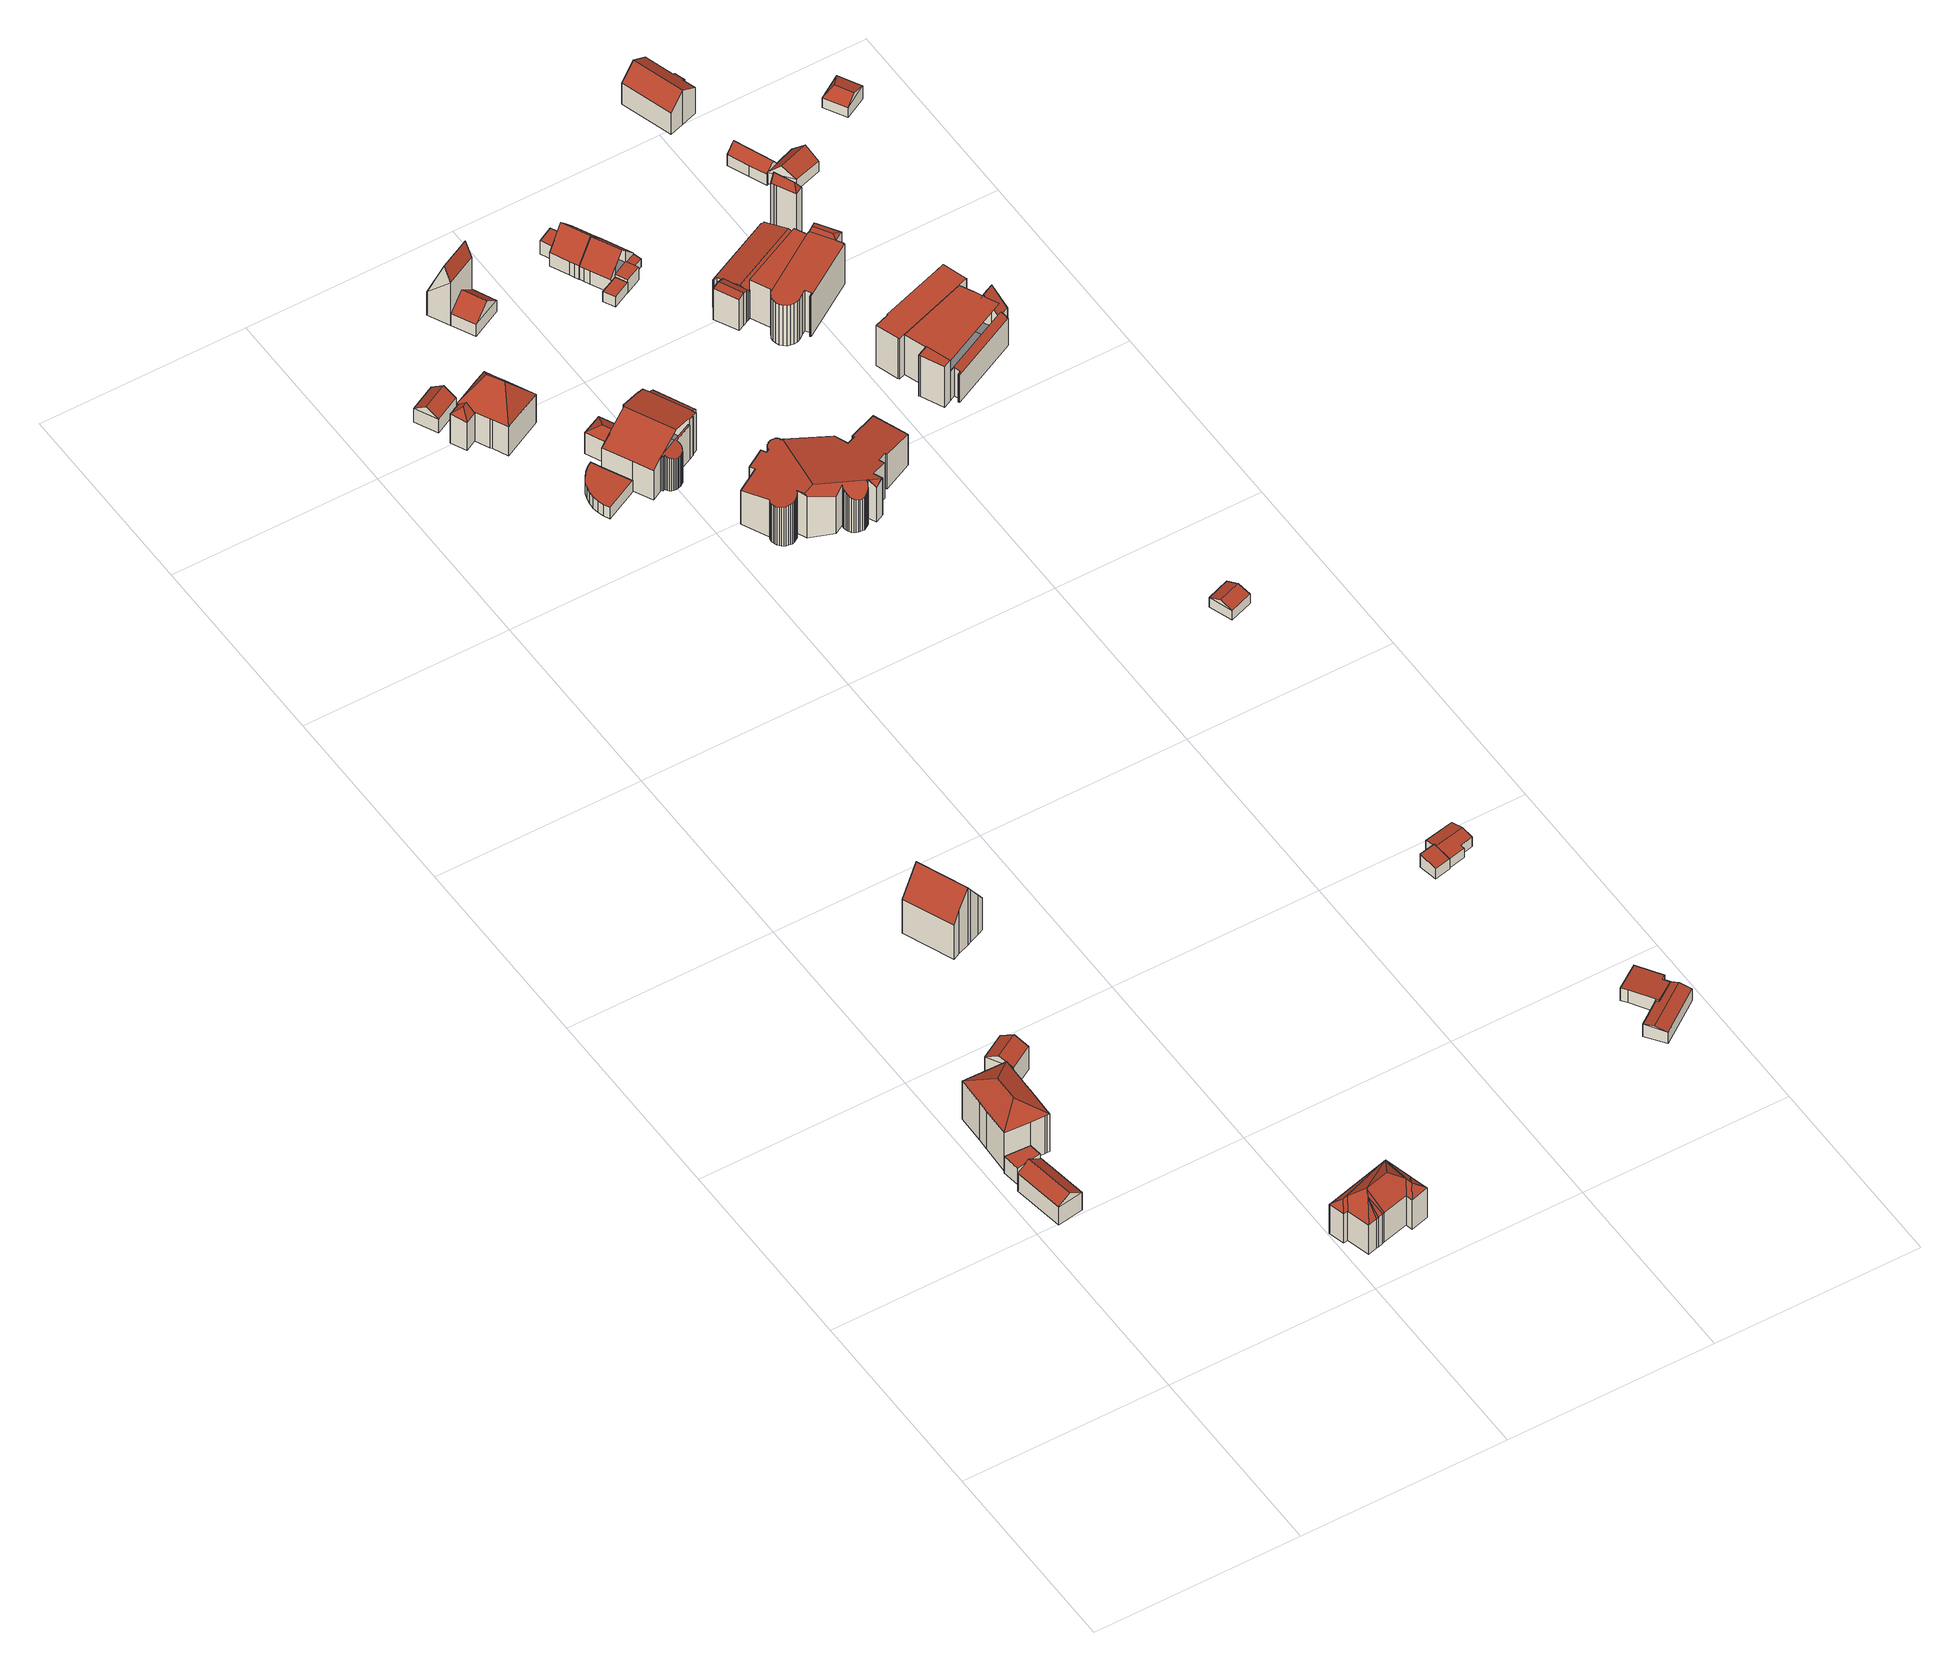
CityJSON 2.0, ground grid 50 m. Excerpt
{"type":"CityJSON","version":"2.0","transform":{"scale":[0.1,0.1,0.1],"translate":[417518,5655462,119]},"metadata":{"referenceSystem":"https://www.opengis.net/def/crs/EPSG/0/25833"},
"CityObjects":{
"building1":{"type":"Building","attributes":{"Dachtyp_tdc":"tdcGableRoof","Gemeindeschluessel":14612000,"Dachneigung":33.6,"QualitaetDacherkennung":62,"Geometrietyp2DReferenz":"3000","measuredHeight":7.41,"function":"31001_9998","roofType":"3100"},"geometry":[{"type":"Solid","lod":"2","boundaries":[[[[0,1,2,3]],[[1,4,5,2]],[[4,6,7,5]],[[6,8,9,7]],[[8,0,3,9]],[[10,11,12,13]],[[4,14,12,11,6]],[[1,14,4]],[[0,13,12,14,1]],[[8,10,13,0]],[[6,11,10,8]],[[3,2,5,7,9]]]],"semantics":{"surfaces":[{"type":"WallSurface"},{"type":"RoofSurface"},{"type":"GroundSurface"}],"values":[[0,0,0,0,0,1,1,0,0,0,0,2]]}}]},
"building2":{"type":"Building","attributes":{"Dachtyp_tdc":"tdcPolyFlatRoof","Gemeindeschluessel":14612000,"Dachneigung":0,"QualitaetDacherkennung":47,"Geometrietyp2DReferenz":"3000","measuredHeight":4.88,"function":"31001_9998","roofType":"1000"},"geometry":[{"type":"Solid","lod":"2","boundaries":[[[[15,16,17,18]],[[16,19,20,17]],[[19,21,22,20]],[[21,15,18,22]],[[21,19,16,15]],[[18,17,20,22]]]],"semantics":{"surfaces":[{"type":"WallSurface"},{"type":"RoofSurface"},{"type":"GroundSurface"}],"values":[[0,0,0,0,1,2]]}}]},
"building3":{"type":"Building","attributes":{"Dachtyp_tdc":"tdcHipRoof","Gemeindeschluessel":14612000,"Dachneigung":27.87,"QualitaetDacherkennung":88,"Geometrietyp2DReferenz":"3000","measuredHeight":14,"function":"31001_9998","roofType":"3200"},"geometry":[{"type":"Solid","lod":"2","boundaries":[[[[23,24,25,26]],[[24,27,28,25]],[[27,29,30,28]],[[29,31,32,30]],[[31,33,34,32]],[[33,35,36,34]],[[35,37,38,36]],[[37,39,40,38]],[[39,41,42,40]],[[41,43,44,42]],[[43,23,26,44]],[[39,37,45]],[[31,29,27,24,23,46]],[[37,35,33,31,46,45]],[[23,43,41,39,45,46]],[[26,25,28,30,32,34,36,38,40,42,44]]]],"semantics":{"surfaces":[{"type":"WallSurface"},{"type":"RoofSurface"},{"type":"GroundSurface"}],"values":[[0,0,0,0,0,0,0,0,0,0,0,1,1,1,1,2]]}}]},
"building4":{"type":"Building","attributes":{"Dachtyp_tdc":"tdcGableRoof","Gemeindeschluessel":14612000,"Dachneigung":29.71,"QualitaetDacherkennung":76,"Geometrietyp2DReferenz":"3000","measuredHeight":8.69,"function":"31001_9998","roofType":"3100"},"geometry":[{"type":"Solid","lod":"2","boundaries":[[[[47,48,49,50]],[[48,51,52,49]],[[51,53,54,52]],[[53,47,50,54]],[[51,48,55]],[[47,53,56]],[[48,47,56,55]],[[53,51,55,56]],[[50,49,52,54]]]],"semantics":{"surfaces":[{"type":"WallSurface"},{"type":"RoofSurface"},{"type":"GroundSurface"}],"values":[[0,0,0,0,0,0,1,1,2]]}}]},
"building5":{"type":"Building","attributes":{"Dachtyp_tdc":"tdcFreeFormRoof","Gemeindeschluessel":14612000,"Dachneigung":36.75,"QualitaetDacherkennung":10,"Geometrietyp2DReferenz":"3000","measuredHeight":12.38,"function":"31001_9998","roofType":"5000"},"geometry":[{"type":"Solid","lod":"2","boundaries":[[[[57,58,59,60]],[[58,61,62,59]],[[61,63,64,62]],[[63,65,66,64]],[[65,67,68,66]],[[67,69,70,68]],[[69,71,72,70]],[[71,73,74,72]],[[73,75,76,74]],[[75,77,78,76]],[[77,79,80,78]],[[79,81,82,80]],[[81,83,84,82]],[[83,85,86,84]],[[85,87,88,86]],[[87,89,90,88]],[[89,57,60,90]],[[91,92,89,87]],[[93,94,95,91,87,85]],[[93,81,79]],[[93,83,81]],[[83,93,85]],[[94,93,79,77]],[[96,97,95,94,77,75]],[[98,99,96,75,73]],[[98,73,71]],[[69,98,71]],[[67,98,69]],[[98,67,99]],[[63,67,65]],[[63,99,67]],[[63,96,99]],[[100,96,63]],[[96,100,97]],[[100,63,61]],[[61,97,100]],[[61,95,97]],[[61,91,95]],[[61,92,91]],[[58,92,61]],[[92,58,57]],[[92,57,89]],[[60,59,62,64,66,68,70,72,74,76,78,80,82,84,86,88,90]]]],"semantics":{"surfaces":[{"type":"WallSurface"},{"type":"RoofSurface"},{"type":"GroundSurface"}],"values":[[0,0,0,0,0,0,0,0,0,0,0,0,0,0,0,0,0,1,1,1,1,1,1,1,1,1,1,1,1,1,1,1,1,1,1,1,1,1,1,1,1,1,2]]}}]},
"building6":{"type":"Building","attributes":{"Dachtyp_tdc":"tdcGableRoof","Gemeindeschluessel":14612000,"Dachneigung":55.48,"QualitaetDacherkennung":61,"Geometrietyp2DReferenz":"3000","measuredHeight":17,"function":"31001_9998","roofType":"3100"},"geometry":[{"type":"Solid","lod":"2","boundaries":[[[[101,102,103,104]],[[102,105,106,103]],[[105,107,108,106]],[[107,109,110,108]],[[109,111,112,110]],[[111,113,114,112]],[[113,115,116,114]],[[115,117,118,116]],[[117,101,104,118]],[[113,111,109,107,105,102]],[[102,101,117,115,113]],[[104,103,106,108,110,112,114,116,118]]]],"semantics":{"surfaces":[{"type":"WallSurface"},{"type":"RoofSurface"},{"type":"GroundSurface"}],"values":[[0,0,0,0,0,0,0,0,0,1,1,2]]}}]},
"building7":{"type":"Building","attributes":{"Dachtyp_tdc":"tdcGableRoof","Gemeindeschluessel":14612000,"Dachneigung":35.68,"QualitaetDacherkennung":57,"Geometrietyp2DReferenz":"3000","measuredHeight":6.17,"function":"31001_9998","roofType":"3100"},"geometry":[{"type":"Solid","lod":"2","boundaries":[[[[119,120,121,122]],[[120,123,124,121]],[[123,125,126,124]],[[125,119,122,126]],[[123,120,127]],[[119,125,128]],[[120,119,128,127]],[[125,123,127,128]],[[122,121,124,126]]]],"semantics":{"surfaces":[{"type":"WallSurface"},{"type":"RoofSurface"},{"type":"GroundSurface"}],"values":[[0,0,0,0,0,0,1,1,2]]}}]},
"building8":{"type":"Building","attributes":{"Gemeindeschluessel":14612000,"Geometrietyp2DReferenz":"3000","function":"31001_9998","roofType":"9999"},"children":["building8-1","building8-2"]},
"building8-1":{"type":"BuildingPart","attributes":{"Dachtyp_tdc":"tdcHipAndGableRoof","Dachneigung":45.65,"QualitaetDacherkennung":69,"Geometrietyp2DReferenz":"3000","measuredHeight":10.28,"roofType":"5000"},"parents":["building8"],"geometry":[{"type":"MultiSurface","lod":"2","boundaries":[[[129,130,131,132]],[[133,134,135,136]],[[134,137,138,135]],[[137,139,140,138]],[[139,141,142,140]],[[141,129,132,142]],[[137,134,143]],[[134,133,144,145,143]],[[145,130,129,141,139,137,143]],[[132,131,146,136,135,138,140,142]]],"semantics":{"surfaces":[{"type":"WallSurface"},{"type":"RoofSurface"},{"type":"GroundSurface"}],"values":[0,0,0,0,0,0,1,1,1,2]}}]},
"building8-2":{"type":"BuildingPart","attributes":{"Dachtyp_tdc":"tdcHipRoof","Dachneigung":49.65,"QualitaetDacherkennung":70,"Geometrietyp2DReferenz":"3000","measuredHeight":14.8,"roofType":"3200"},"parents":["building8"],"geometry":[{"type":"MultiSurface","lod":"2","boundaries":[[[147,133,136]],[[130,148,149,131]],[[148,150,151,149]],[[150,152,153,151]],[[152,154,155,153]],[[154,156,157,155]],[[156,158,159,157]],[[158,160,161,159]],[[162,163,164,165]],[[163,166,167,164]],[[166,147,136,167]],[[162,168,169]],[[156,154,152,150,148,170]],[[168,171,172,160,158,156,170,169]],[[148,130,173,144,147,166,163,162,169,170]],[[136,146,131,149,151,153,155,157,159,161,174,175,176,165,164,167]],[[160,172,174,161]],[[172,171,175,174]],[[171,168,176,175]],[[168,162,165,176]]],"semantics":{"surfaces":[{"type":"WallSurface"},{"type":"RoofSurface"},{"type":"GroundSurface"}],"values":[0,0,0,0,0,0,0,0,0,0,0,1,1,1,1,2,0,0,0,0]}}]},
"building9":{"type":"Building","attributes":{"Dachtyp_tdc":"tdcPolyFlatRoof","Gemeindeschluessel":14612000,"Dachneigung":0,"QualitaetDacherkennung":22,"Geometrietyp2DReferenz":"3000","measuredHeight":3.3,"function":"31001_9998","roofType":"1000"},"geometry":[{"type":"Solid","lod":"2","boundaries":[[[[177,178,179,180]],[[178,181,182,179]],[[181,183,184,182]],[[183,185,186,184]],[[185,187,188,186]],[[187,189,190,188]],[[189,191,192,190]],[[191,193,194,192]],[[193,195,196,194]],[[195,197,198,196]],[[197,199,200,198]],[[199,201,202,200]],[[201,177,180,202]],[[201,199,197,195,193,191,189,187,185,183,181,178,177]],[[180,179,182,184,186,188,190,192,194,196,198,200,202]]]],"semantics":{"surfaces":[{"type":"WallSurface"},{"type":"RoofSurface"},{"type":"GroundSurface"}],"values":[[0,0,0,0,0,0,0,0,0,0,0,0,0,1,2]]}}]},
"building10":{"type":"Building","attributes":{"Gemeindeschluessel":14612000,"Geometrietyp2DReferenz":"3000","function":"31001_9998","roofType":"9999"},"children":["building10-1","building10-2","building10-3","building10-4"]},
"building10-1":{"type":"BuildingPart","attributes":{"Dachtyp_tdc":"tdcPolyFlatRoof","Dachneigung":23.29,"QualitaetDacherkennung":35,"Geometrietyp2DReferenz":"3000","measuredHeight":10.35,"roofType":"2100"},"parents":["building10"],"geometry":[{"type":"MultiSurface","lod":"2","boundaries":[[[203,204,205,206,207]],[[208,209,210,204,203,211,212,213,214,215,216,217,218,219,220,221,222,223,224,225,226,227,228,229,230,231,232]],[[233,234,235,236,237,238,239,240,241,242,243,244,245,246,247,248,249,250,251,252,253,254,207,206,255,256]],[[232,231,234,233]],[[231,230,235,234]],[[230,229,236,235]],[[229,228,237,236]],[[228,227,238,237]],[[227,226,239,238]],[[226,225,240,239]],[[225,224,241,240]],[[224,223,242,241]],[[223,222,243,242]],[[222,221,244,243]],[[221,220,245,244]],[[220,219,246,245]],[[219,218,247,246]],[[218,217,248,247]],[[217,216,249,248]],[[216,215,250,249]],[[215,214,251,250]],[[214,213,252,251]],[[213,212,253,252]],[[212,211,254,253]],[[211,203,207,254]]],"semantics":{"surfaces":[{"type":"WallSurface"},{"type":"RoofSurface"},{"type":"GroundSurface"}],"values":[0,1,2,0,0,0,0,0,0,0,0,0,0,0,0,0,0,0,0,0,0,0,0,0,0]}}]},
"building10-2":{"type":"BuildingPart","attributes":{"Dachtyp_tdc":"tdcGableRoof","Dachneigung":25.94,"QualitaetDacherkennung":32,"Geometrietyp2DReferenz":"3000","measuredHeight":13.01,"roofType":"3100"},"parents":["building10"],"geometry":[{"type":"MultiSurface","lod":"2","boundaries":[[[257,258,259,260]],[[258,261,262,259]],[[261,263,264,262]],[[263,265,264]],[[266,267,268,269,270]],[[267,271,272,268]],[[271,273,274,272]],[[273,275,276,274]],[[275,277,276]],[[278,279,280]],[[278,281,282,279]],[[281,283,284,282]],[[283,285,286,284]],[[285,287,232,233,286]],[[205,288,289,206]],[[288,257,260,289]],[[290,291,287,285,283,281,278,275,273,271,267,266,292,293]],[[293,263,261,258,257,288,205,210,290]],[[260,259,262,264,294,295,296,269,268,272,274,276,279,282,284,286,233,256,255,206,289]]],"semantics":{"surfaces":[{"type":"WallSurface"},{"type":"RoofSurface"},{"type":"GroundSurface"}],"values":[0,0,0,0,0,0,0,0,0,0,0,0,0,0,0,0,1,1,2]}}]},
"building10-3":{"type":"BuildingPart","attributes":{"Dachtyp_tdc":"tdcHipAndGableRoof","Dachneigung":26.8,"QualitaetDacherkennung":63,"Geometrietyp2DReferenz":"3000","measuredHeight":7.61,"roofType":"5000"},"parents":["building10"],"geometry":[{"type":"MultiSurface","lod":"2","boundaries":[[[265,297,298,264]],[[297,299,300,298]],[[299,301,302,300]],[[301,303,304,302]],[[303,270,269,304]],[[303,301,305]],[[301,299,297,265,306,305]],[[306,307,308,270,303,305]],[[294,264,298,300,302,304,269,296,295]]],"semantics":{"surfaces":[{"type":"WallSurface"},{"type":"RoofSurface"},{"type":"GroundSurface"}],"values":[0,0,0,0,0,1,1,1,2]}}]},
"building10-4":{"type":"BuildingPart","attributes":{"Dachtyp_tdc":"tdcPolyFlatRoof","Dachneigung":25.88,"QualitaetDacherkennung":72,"Geometrietyp2DReferenz":"3000","measuredHeight":10.99,"roofType":"2100"},"parents":["building10"],"geometry":[{"type":"MultiSurface","lod":"2","boundaries":[[[309,310,311,312]],[[310,280,279,311]],[[310,309,313,277,280]],[[279,276,314,312,311]],[[277,313,314,276]],[[313,309,312,314]]],"semantics":{"surfaces":[{"type":"WallSurface"},{"type":"RoofSurface"},{"type":"GroundSurface"}],"values":[0,0,1,2,0,0]}}]},
"building11":{"type":"Building","attributes":{"Dachtyp_tdc":"tdcGableRoof","Gemeindeschluessel":14612000,"Dachneigung":67.85,"QualitaetDacherkennung":2,"Geometrietyp2DReferenz":"3000","measuredHeight":16.91,"function":"31001_9998","roofType":"3100"},"geometry":[{"type":"Solid","lod":"2","boundaries":[[[[315,316,317,318]],[[316,319,320,317]],[[319,321,322,320]],[[321,315,318,322]],[[319,316,323]],[[315,321,324]],[[316,315,324,323]],[[321,319,323,324]],[[318,317,320,322]]]],"semantics":{"surfaces":[{"type":"WallSurface"},{"type":"RoofSurface"},{"type":"GroundSurface"}],"values":[[0,0,0,0,0,0,1,1,2]]}}]},
"building12":{"type":"Building","attributes":{"Dachtyp_tdc":"tdcGableRoof","Gemeindeschluessel":14612000,"Dachneigung":41.97,"QualitaetDacherkennung":48,"Geometrietyp2DReferenz":"3000","measuredHeight":6.88,"function":"31001_9998","roofType":"3100"},"geometry":[{"type":"Solid","lod":"2","boundaries":[[[[325,326,327]],[[328,325,327,329]],[[326,330,329,327]],[[320,331,332,322]],[[325,328,331,320]],[[328,330,332,331]],[[330,326,322,332]],[[326,325,320,322]],[[330,328,329]]]],"semantics":{"surfaces":[{"type":"WallSurface"},{"type":"RoofSurface"},{"type":"GroundSurface"}],"values":[[0,1,1,2,0,0,0,0,0]]}}]},
"building13":{"type":"Building","attributes":{"Dachtyp_tdc":"tdcFreeFormRoof","Gemeindeschluessel":14612000,"Dachneigung":12.12,"QualitaetDacherkennung":79,"Geometrietyp2DReferenz":"3000","measuredHeight":4.07,"function":"31001_9998","roofType":"5000"},"geometry":[{"type":"Solid","lod":"2","boundaries":[[[[333,334,335,336]],[[334,337,338,335]],[[337,339,340,338]],[[339,341,342,340]],[[341,343,344,342]],[[343,345,346,344]],[[345,333,336,346]],[[341,339,347,348]],[[347,337,334,333,345,343,348]],[[339,337,347]],[[343,341,348]],[[336,335,338,340,342,344,346]]]],"semantics":{"surfaces":[{"type":"WallSurface"},{"type":"RoofSurface"},{"type":"GroundSurface"}],"values":[[0,0,0,0,0,0,0,1,1,0,0,2]]}}]},
"building14":{"type":"Building","attributes":{"Dachtyp_tdc":"tdcFreeFormRoof","Gemeindeschluessel":14612000,"Dachneigung":10.03,"QualitaetDacherkennung":11,"Geometrietyp2DReferenz":"3000","measuredHeight":13.58,"function":"31001_9998","roofType":"5000"},"geometry":[{"type":"Solid","lod":"2","boundaries":[[[[349,350,351,352]],[[350,353,354,351]],[[353,355,356,354]],[[355,357,358,356]],[[357,359,360,358]],[[359,361,362,360]],[[361,363,364,362]],[[363,365,366,364]],[[365,367,368,366]],[[367,369,370,368]],[[369,371,372,370]],[[371,373,374,372]],[[373,375,376,374]],[[375,377,378,376]],[[377,379,380,378]],[[379,381,382,380]],[[381,383,384,382]],[[383,385,386,384]],[[385,387,388,386]],[[387,389,390,388]],[[389,391,392,390]],[[391,393,394,392]],[[393,395,396,394]],[[395,397,398,396]],[[397,399,400,398]],[[399,401,402,400]],[[401,403,404,402]],[[403,405,406,404]],[[405,407,408,406]],[[407,409,410,408]],[[409,411,412,410]],[[411,413,414,412]],[[413,415,416,414]],[[415,417,418,416]],[[417,419,420,418]],[[419,421,422,420]],[[421,423,424,422]],[[423,425,426,424]],[[425,427,428,426]],[[427,429,430,428]],[[429,431,432,430]],[[431,433,434,432]],[[433,435,436,434]],[[435,437,438,436]],[[437,439,440,438]],[[439,441,442,440]],[[441,443,444,442]],[[443,445,446,444]],[[445,447,448,446]],[[447,449,450,448]],[[449,451,452,450]],[[451,453,454,452]],[[453,455,456,454]],[[455,457,458,456]],[[457,459,460,458]],[[459,461,462,460]],[[461,463,464,462]],[[463,465,466,464]],[[465,467,468,466]],[[467,469,470,468]],[[469,471,472,470]],[[471,473,474,472]],[[473,475,476,474]],[[475,477,478,476]],[[477,479,480,478]],[[479,481,482,480]],[[481,483,484,482]],[[483,485,486,484]],[[485,487,488,486]],[[487,489,490,488]],[[489,491,492,490]],[[491,493,494,492]],[[493,495,496,494]],[[495,497,498,496]],[[497,499,500,498]],[[499,501,502,500]],[[501,503,504,502]],[[503,505,506,504]],[[505,507,508,506]],[[507,509,510,508]],[[509,511,512,510]],[[511,349,352,512]],[[513,514,375]],[[409,407,405,403,401,399,397,395,393,391,389,387,385,383,381,379,515,516,421,419,417,415,413,411]],[[513,373,371,369,367,365,363,361,359,357,355,353,350,517,515,379,377,514]],[[349,511,509,507,505,503,501,499,497,495,493,491,489,487,485,483,481,479,477,475,473,471,469,467,465,463,461,459,457,455,453,451,449,447,445,443,441,439,437,435,433,431,429,427,425,423,516,515,517]],[[377,375,514]],[[350,349,517]],[[423,421,516]],[[375,373,513]],[[352,351,354,356,358,360,362,364,366,368,370,372,374,376,378,380,382,384,386,388,390,392,394,396,398,400,402,404,406,408,410,412,414,416,418,420,422,424,426,428,430,432,434,436,438,440,442,444,446,448,450,452,454,456,458,460,462,464,466,468,470,472,474,476,478,480,482,484,486,488,490,492,494,496,498,500,502,504,506,508,510,512]]]],"semantics":{"surfaces":[{"type":"WallSurface"},{"type":"RoofSurface"},{"type":"GroundSurface"}],"values":[[0,0,0,0,0,0,0,0,0,0,0,0,0,0,0,0,0,0,0,0,0,0,0,0,0,0,0,0,0,0,0,0,0,0,0,0,0,0,0,0,0,0,0,0,0,0,0,0,0,0,0,0,0,0,0,0,0,0,0,0,0,0,0,0,0,0,0,0,0,0,0,0,0,0,0,0,0,0,0,0,0,0,1,1,1,1,0,0,0,0,2]]}}]},
"building15":{"type":"Building","attributes":{"Dachtyp_tdc":"tdcPolyFlatRoof","Gemeindeschluessel":14612000,"Dachneigung":2.68,"QualitaetDacherkennung":69,"Geometrietyp2DReferenz":"3000","measuredHeight":3.77,"function":"31001_9998","roofType":"2100"},"geometry":[{"type":"Solid","lod":"2","boundaries":[[[[337,518,519,520]],[[518,521,522,519]],[[521,523,524,522]],[[523,525,526,524]],[[525,527,528,526]],[[527,529,530,528]],[[529,531,532,530]],[[531,533,534,532]],[[533,535,536,534]],[[535,537,538,536]],[[537,337,520,538]],[[537,535,533,531,529,527,525,523,521,518,337]],[[520,519,522,524,526,528,530,532,534,536,538]]]],"semantics":{"surfaces":[{"type":"WallSurface"},{"type":"RoofSurface"},{"type":"GroundSurface"}],"values":[[0,0,0,0,0,0,0,0,0,0,0,1,2]]}}]},
"building16":{"type":"Building","attributes":{"Dachtyp_tdc":"tdcPolyFlatRoof","Gemeindeschluessel":14612000,"Dachneigung":12.21,"QualitaetDacherkennung":75,"Geometrietyp2DReferenz":"3000","measuredHeight":3.85,"function":"31001_9998","roofType":"2100"},"geometry":[{"type":"Solid","lod":"2","boundaries":[[[[539,540,541,542]],[[540,543,544,541]],[[543,545,546,544]],[[545,539,542,546]],[[545,543,540,539]],[[542,541,544,546]]]],"semantics":{"surfaces":[{"type":"WallSurface"},{"type":"RoofSurface"},{"type":"GroundSurface"}],"values":[[0,0,0,0,1,2]]}}]},
"building17":{"type":"Building","attributes":{"Dachtyp_tdc":"tdcGableRoof","Gemeindeschluessel":14612000,"Dachneigung":12.88,"QualitaetDacherkennung":84,"Geometrietyp2DReferenz":"3000","measuredHeight":3.41,"function":"31001_9998","roofType":"3100"},"geometry":[{"type":"Solid","lod":"2","boundaries":[[[[547,548,549,550,551]],[[551,540,552,553,554,547]],[[555,556,557,558,559,560,561,562,563]],[[552,540,556,555]],[[540,551,557,556]],[[551,550,558,557]],[[550,549,559,558]],[[549,548,560,559]],[[548,547,561,560]],[[547,554,562,561]],[[554,553,563,562]],[[553,552,555,563]]]],"semantics":{"surfaces":[{"type":"RoofSurface"},{"type":"GroundSurface"},{"type":"WallSurface"}],"values":[[0,0,1,2,2,2,2,2,2,2,2,2]]}}]},
"building18":{"type":"Building","attributes":{"Dachtyp_tdc":"tdcPolyFlatRoof","Gemeindeschluessel":14612000,"Dachneigung":0,"QualitaetDacherkennung":23,"Geometrietyp2DReferenz":"3000","measuredHeight":3,"function":"31001_9998","roofType":"1000"},"geometry":[{"type":"Solid","lod":"2","boundaries":[[[[564,565,566,567]],[[565,568,569,566]],[[568,570,571,569]],[[570,572,573,571]],[[572,564,567,573]],[[572,570,568,565,564]],[[567,566,569,571,573]]]],"semantics":{"surfaces":[{"type":"WallSurface"},{"type":"RoofSurface"},{"type":"GroundSurface"}],"values":[[0,0,0,0,0,1,2]]}}]},
"building19":{"type":"Building","attributes":{"Gemeindeschluessel":14612000,"Geometrietyp2DReferenz":"3000","function":"31001_9998","roofType":"9999"},"children":["building19-1","building19-2"]},
"building19-1":{"type":"BuildingPart","attributes":{"Dachtyp_tdc":"tdcPolyFlatRoof","Dachneigung":0,"QualitaetDacherkennung":39,"Geometrietyp2DReferenz":"3000","measuredHeight":3.93,"roofType":"1000"},"parents":["building19"],"geometry":[{"type":"MultiSurface","lod":"2","boundaries":[[[574,575,576,577]],[[575,578,579,576]],[[578,580,581,579]],[[580,578,575,574,582]],[[577,576,579,581,583]]],"semantics":{"surfaces":[{"type":"WallSurface"},{"type":"RoofSurface"},{"type":"GroundSurface"}],"values":[0,0,0,1,2]}}]},
"building19-2":{"type":"BuildingPart","attributes":{"Dachtyp_tdc":"tdcGableRoof","Dachneigung":48.15,"QualitaetDacherkennung":67,"Geometrietyp2DReferenz":"3000","measuredHeight":8.87,"roofType":"3100"},"parents":["building19"],"geometry":[{"type":"MultiSurface","lod":"2","boundaries":[[[584,585,586,587]],[[585,588,589,586]],[[588,590,591,589]],[[590,592,593,591]],[[592,594,595,593]],[[594,596,597,595]],[[596,598,599,597]],[[598,600,577,599]],[[600,574,577]],[[601,581,580]],[[601,584,587,581]],[[602,600,598,596,594,592,590]],[[590,588,585,584,601,602]],[[587,586,589,591,593,595,597,599,577,583,581]]],"semantics":{"surfaces":[{"type":"WallSurface"},{"type":"RoofSurface"},{"type":"GroundSurface"}],"values":[0,0,0,0,0,0,0,0,0,0,0,1,1,2]}}]},
"building20":{"type":"Building","attributes":{"Gemeindeschluessel":14612000,"Geometrietyp2DReferenz":"3000","function":"31001_9998","roofType":"9999"},"children":["building20-1","building20-2"]},
"building20-1":{"type":"BuildingPart","attributes":{"Dachtyp_tdc":"tdcPolyFlatRoof","Dachneigung":0,"QualitaetDacherkennung":48,"Geometrietyp2DReferenz":"3000","measuredHeight":3.78,"roofType":"1000"},"parents":["building20"],"geometry":[{"type":"MultiSurface","lod":"2","boundaries":[[[603,604,605,606,607,608]],[[609,610,611,612,613,614]],[[605,604,612,611]],[[608,607,609,614]],[[607,606,610,609]],[[606,605,611,610]]],"semantics":{"surfaces":[{"type":"RoofSurface"},{"type":"GroundSurface"},{"type":"WallSurface"}],"values":[0,1,2,2,2,2]}}]},
"building20-2":{"type":"BuildingPart","attributes":{"Dachtyp_tdc":"tdcGableRoof","Dachneigung":47.05,"QualitaetDacherkennung":73,"Geometrietyp2DReferenz":"3000","measuredHeight":8.63,"roofType":"3100"},"parents":["building20"],"geometry":[{"type":"MultiSurface","lod":"2","boundaries":[[[615,616,617,618]],[[619,615,618,620]],[[616,621,622,617]],[[621,623,624,622]],[[623,625,626,624]],[[625,627,628,626]],[[627,629,630,628]],[[629,631,614,630]],[[631,608,614]],[[632,612,604]],[[632,619,620,612]],[[633,631,629,627,625,623]],[[623,621,616,615,619,632,633]],[[620,618,617,622,624,626,628,630,614,613,612]]],"semantics":{"surfaces":[{"type":"WallSurface"},{"type":"RoofSurface"},{"type":"GroundSurface"}],"values":[0,0,0,0,0,0,0,0,0,0,0,1,1,2]}}]},
"building21":{"type":"Building","attributes":{"Dachtyp_tdc":"tdcPolyFlatRoof","Gemeindeschluessel":14612000,"Dachneigung":14.22,"QualitaetDacherkennung":50,"Geometrietyp2DReferenz":"3000","measuredHeight":2.92,"function":"31001_9998","roofType":"2100"},"geometry":[{"type":"Solid","lod":"2","boundaries":[[[[634,635,636,637]],[[635,638,639,636]],[[638,640,641,639]],[[640,634,637,641]],[[640,638,635,634]],[[637,636,639,641]]]],"semantics":{"surfaces":[{"type":"WallSurface"},{"type":"RoofSurface"},{"type":"GroundSurface"}],"values":[[0,0,0,0,1,2]]}}]},
"building22":{"type":"Building","attributes":{"Dachtyp_tdc":"tdcGableRoof","Gemeindeschluessel":14612000,"Dachneigung":21.45,"QualitaetDacherkennung":59,"Geometrietyp2DReferenz":"3000","measuredHeight":3.94,"function":"31001_9998","roofType":"3100"},"geometry":[{"type":"Solid","lod":"2","boundaries":[[[[642,643,644,645]],[[643,646,647,644]],[[646,648,649,647]],[[648,642,645,649]],[[646,643,650]],[[642,648,651]],[[643,642,651,650]],[[648,646,650,651]],[[645,644,647,649]]]],"semantics":{"surfaces":[{"type":"WallSurface"},{"type":"RoofSurface"},{"type":"GroundSurface"}],"values":[[0,0,0,0,0,0,1,1,2]]}}]},
"building23":{"type":"Building","attributes":{"Gemeindeschluessel":14612000,"Geometrietyp2DReferenz":"3000","function":"31001_9998","roofType":"9999"},"children":["building23-1","building23-2","building23-3","building23-4","building23-5","building23-6"]},
"building23-1":{"type":"BuildingPart","attributes":{"Dachtyp_tdc":"tdcPolyFlatRoof","Dachneigung":0,"QualitaetDacherkennung":44,"Geometrietyp2DReferenz":"3000","measuredHeight":12.08,"roofType":"1000"},"parents":["building23"],"geometry":[{"type":"MultiSurface","lod":"2","boundaries":[[[652,653,654,655]],[[653,656,657,654]],[[658,659,660,661]],[[656,662,663,657]],[[662,664,665,663]],[[664,658,661,665]],[[659,666,667,660]],[[666,668,669,667]],[[668,670,671,669]],[[670,672,673,671]],[[672,674,675,673]],[[674,676,677,675]],[[676,678,679,677]],[[678,680,681,679]],[[680,682,683,681]],[[682,684,685,683]],[[684,686,687,688,685]],[[689,690,691]],[[689,692,693,690]],[[694,695,696,697]],[[694,652,655,695]],[[694,697,692,689,686,684,682,680,678,676,674,672,670,668,666,659,658,664,662,656,653,652]],[[655,654,657,663,665,661,660,667,669,671,673,675,677,679,681,683,685,688,690,693,696,695]]],"semantics":{"surfaces":[{"type":"WallSurface"},{"type":"RoofSurface"},{"type":"GroundSurface"}],"values":[0,0,0,0,0,0,0,0,0,0,0,0,0,0,0,0,0,0,0,0,0,1,2]}}]},
"building23-2":{"type":"BuildingPart","attributes":{"Dachtyp_tdc":"tdcFreeFormRoof","Dachneigung":12.69,"QualitaetDacherkennung":45,"Geometrietyp2DReferenz":"3000","measuredHeight":12.3,"roofType":"5000"},"parents":["building23"],"geometry":[{"type":"MultiSurface","lod":"2","boundaries":[[[698,699,700,701]],[[699,702,703,700]],[[702,697,696,703]],[[692,698,701,693]],[[697,702,704]],[[702,699,698,705,704]],[[698,692,705]],[[692,697,704,705]],[[701,700,703,696,693]]],"semantics":{"surfaces":[{"type":"WallSurface"},{"type":"RoofSurface"},{"type":"GroundSurface"}],"values":[0,0,0,0,1,1,1,1,2]}}]},
"building23-3":{"type":"BuildingPart","attributes":{"Dachtyp_tdc":"tdcFreeFormRoof","Dachneigung":10.18,"QualitaetDacherkennung":20,"Geometrietyp2DReferenz":"3000","measuredHeight":9.21,"roofType":"5000"},"parents":["building23"],"geometry":[{"type":"MultiSurface","lod":"2","boundaries":[[[706,707,708,709,710,711,712,713,714,715,716]],[[716,717,718,719,720,721,706]],[[722,723,724,725,726,727,728,729,730,731,732,733,734,735]],[[719,718,722,735]],[[714,713,725,724]],[[713,712,726,725]],[[712,711,727,726]],[[711,710,728,727]],[[710,709,729,728]],[[709,708,730,729]],[[708,707,731,730]]],"semantics":{"surfaces":[{"type":"RoofSurface"},{"type":"GroundSurface"},{"type":"WallSurface"}],"values":[0,0,1,2,2,2,2,2,2,2,2]}}]},
"building23-4":{"type":"BuildingPart","attributes":{"Dachtyp_tdc":"tdcGableRoof","Dachneigung":22.81,"QualitaetDacherkennung":8,"Geometrietyp2DReferenz":"3000","measuredHeight":9.59,"roofType":"3100"},"parents":["building23"],"geometry":[{"type":"MultiSurface","lod":"2","boundaries":[[[736,737,738,739]],[[737,740,741,738]],[[740,742,743,741]],[[742,744,745,743]],[[744,746,747,745]],[[746,748,714,724,747]],[[749,736,739,722,718]],[[746,744,742,740]],[[740,737,736,749,717,750,715,748,746]],[[739,738,741,743,745,747,724,723,722]]],"semantics":{"surfaces":[{"type":"WallSurface"},{"type":"RoofSurface"},{"type":"GroundSurface"}],"values":[0,0,0,0,0,0,0,1,1,2]}}]},
"building23-5":{"type":"BuildingPart","attributes":{"Dachtyp_tdc":"tdcFreeFormRoof","Dachneigung":62.53,"QualitaetDacherkennung":5,"Geometrietyp2DReferenz":"3000","measuredHeight":22.77,"roofType":"5000"},"parents":["building23"],"geometry":[{"type":"MultiSurface","lod":"2","boundaries":[[[751,752,753,754]],[[752,755,756,753]],[[755,757,721,733,756]],[[758,759,760,731,707]],[[759,751,754,760]],[[757,755,761]],[[755,752,751,759,761]],[[759,758,757,761]],[[754,753,756,733,732,731,760]]],"semantics":{"surfaces":[{"type":"WallSurface"},{"type":"RoofSurface"},{"type":"GroundSurface"}],"values":[0,0,0,0,0,1,1,1,2]}}]},
"building23-6":{"type":"BuildingPart","attributes":{"Dachtyp_tdc":"tdcPolyFlatRoof","Dachneigung":0,"QualitaetDacherkennung":52,"Geometrietyp2DReferenz":"3000","measuredHeight":11.48,"roofType":"1000"},"parents":["building23"],"geometry":[{"type":"MultiSurface","lod":"2","boundaries":[[[762,734,720]],[[762,691,690,734]],[[687,763,764,688]],[[763,765,766,764]],[[765,767,768,766]],[[767,769,719,735,768]],[[769,767,765,763,687,691,762]],[[734,690,688,764,766,768,735]]],"semantics":{"surfaces":[{"type":"WallSurface"},{"type":"RoofSurface"},{"type":"GroundSurface"}],"values":[0,0,0,0,0,0,1,2]}}]},
"building24":{"type":"Building","attributes":{"Gemeindeschluessel":14612000,"Geometrietyp2DReferenz":"3000","function":"31001_9998","roofType":"9999"},"children":["building24-1","building24-2","building24-3","building24-4","building24-5","building24-6"]},
"building24-1":{"type":"BuildingPart","attributes":{"Dachtyp_tdc":"tdcPolyFlatRoof","Dachneigung":0,"QualitaetDacherkennung":37,"Geometrietyp2DReferenz":"3000","measuredHeight":12.05,"roofType":"1000"},"parents":["building24"],"geometry":[{"type":"MultiSurface","lod":"2","boundaries":[[[770,771,772,773]],[[771,774,775,772]],[[774,776,777,775]],[[776,778,779,780,777]],[[778,776,774,771,770]],[[773,772,775,777,780,781]]],"semantics":{"surfaces":[{"type":"WallSurface"},{"type":"RoofSurface"},{"type":"GroundSurface"}],"values":[0,0,0,0,1,2]}}]},
"building24-2":{"type":"BuildingPart","attributes":{"Dachtyp_tdc":"tdcPolyFlatRoof","Dachneigung":16.84,"QualitaetDacherkennung":31,"Geometrietyp2DReferenz":"3000","measuredHeight":8.62,"roofType":"2100"},"parents":["building24"],"geometry":[{"type":"MultiSurface","lod":"2","boundaries":[[[782,783,784,785,786]],[[783,787,788,784]],[[787,789,790,788]],[[789,791,792,790]],[[791,793,794,792]],[[793,795,796,794]],[[795,797,798,796]],[[797,799,773,798]],[[799,800,781,773]],[[800,799,797,795,793,791,789,787,783,782,801]],[[785,784,788,790,792,794,796,798,773,781,802]]],"semantics":{"surfaces":[{"type":"WallSurface"},{"type":"RoofSurface"},{"type":"GroundSurface"}],"values":[0,0,0,0,0,0,0,0,0,1,2]}}]},
"building24-3":{"type":"BuildingPart","attributes":{"Dachtyp_tdc":"tdcPolyFlatRoof","Dachneigung":0,"QualitaetDacherkennung":10,"Geometrietyp2DReferenz":"3000","measuredHeight":11.73,"roofType":"1000"},"parents":["building24"],"geometry":[{"type":"MultiSurface","lod":"2","boundaries":[[[803,804,805,806,807]],[[779,808,809,780]],[[779,810,811,812,813,814,804,803,808]],[[807,806,815,802,781,780,809]]],"semantics":{"surfaces":[{"type":"WallSurface"},{"type":"RoofSurface"},{"type":"GroundSurface"}],"values":[0,0,1,2]}}]},
"building24-4":{"type":"BuildingPart","attributes":{"Dachtyp_tdc":"tdcPolyFlatRoof","Dachneigung":0,"QualitaetDacherkennung":25,"Geometrietyp2DReferenz":"3000","measuredHeight":5.75,"roofType":"1000"},"parents":["building24"],"geometry":[{"type":"MultiSurface","lod":"2","boundaries":[[[816,817,818,819]],[[817,820,821,818]],[[820,822,823,821]],[[824,825,826,827]],[[825,828,829,826]],[[828,830,831,829]],[[830,816,819,831]],[[830,828,825,824,822,820,817,816]],[[819,818,821,823,827,826,829,831]]],"semantics":{"surfaces":[{"type":"WallSurface"},{"type":"RoofSurface"},{"type":"GroundSurface"}],"values":[0,0,0,0,0,0,0,1,2]}}]},
"building24-5":{"type":"BuildingPart","attributes":{"Dachtyp_tdc":"tdcPolyFlatRoof","Dachneigung":0,"QualitaetDacherkennung":52,"Geometrietyp2DReferenz":"3000","measuredHeight":11.98,"roofType":"1000"},"parents":["building24"],"geometry":[{"type":"MultiSurface","lod":"2","boundaries":[[[832,833,834,835]],[[833,836,837,834]],[[836,838,824,827,837]],[[838,836,833,832,839,840,841,842,843,844,845]],[[823,846,847,848,807,809,849,835,834,837,827]],[[845,823,822]],[[845,844,846,823]],[[844,843,847,846]],[[843,842,848,847]],[[842,841,807,848]],[[841,803,807]],[[840,809,808]],[[840,839,849,809]],[[839,832,835,849]]],"semantics":{"surfaces":[{"type":"WallSurface"},{"type":"RoofSurface"},{"type":"GroundSurface"}],"values":[0,0,0,1,2,0,0,0,0,0,0,0,0,0]}}]},
"building24-6":{"type":"BuildingPart","attributes":{"Dachtyp_tdc":"tdcGableRoof","Dachneigung":52.11,"QualitaetDacherkennung":14,"Geometrietyp2DReferenz":"3000","measuredHeight":12.36,"roofType":"3100"},"parents":["building24"],"geometry":[{"type":"MultiSurface","lod":"2","boundaries":[[[850,851,852,853]],[[851,854,855,852]],[[854,786,785,855]],[[850,856,857,805,814,858]],[[858,812,859,786,854,851,850]],[[785,802,815,806,860,861,853,852,855]],[[805,857,860,806]],[[857,856,861,860]],[[856,850,853,861]]],"semantics":{"surfaces":[{"type":"WallSurface"},{"type":"RoofSurface"},{"type":"GroundSurface"}],"values":[0,0,0,1,1,2,0,0,0]}}]},
"building25":{"type":"Building","attributes":{"Dachtyp_tdc":"tdcFreeFormRoof","Gemeindeschluessel":14612000,"Dachneigung":52.8,"QualitaetDacherkennung":50,"Geometrietyp2DReferenz":"3000","measuredHeight":5.37,"function":"31001_9998","roofType":"5000"},"geometry":[{"type":"Solid","lod":"2","boundaries":[[[[862,863,864,865]],[[863,866,867,864]],[[866,868,869,867]],[[868,870,871,869]],[[870,872,873,871]],[[872,862,865,873]],[[863,862,874,875,866]],[[874,872,870,868,875]],[[868,866,875]],[[862,872,874]],[[865,864,867,869,871,873]]]],"semantics":{"surfaces":[{"type":"WallSurface"},{"type":"RoofSurface"},{"type":"GroundSurface"}],"values":[[0,0,0,0,0,0,1,1,0,0,2]]}}]},
"building26":{"type":"Building","attributes":{"Dachtyp_tdc":"tdcGableRoof","Gemeindeschluessel":14612000,"Dachneigung":45.6,"QualitaetDacherkennung":65,"Geometrietyp2DReferenz":"3000","measuredHeight":10.1,"function":"31001_9998","roofType":"3100"},"geometry":[{"type":"Solid","lod":"2","boundaries":[[[[876,877,878,879]],[[877,880,881,878]],[[880,882,883,881]],[[882,884,885,883]],[[884,886,887,885]],[[886,888,889,887]],[[888,890,891,889]],[[890,892,893,891]],[[892,894,895,893]],[[894,896,897,895]],[[896,898,899,897]],[[898,876,879,899]],[[894,892,890,888]],[[888,886,884,882,880,877,876,898,896,894]],[[879,878,881,883,885,887,889,891,893,895,897,899]]]],"semantics":{"surfaces":[{"type":"WallSurface"},{"type":"RoofSurface"},{"type":"GroundSurface"}],"values":[[0,0,0,0,0,0,0,0,0,0,0,0,1,1,2]]}}]},
"building27":{"type":"Building","attributes":{"Dachtyp_tdc":"tdcFreeFormRoof","Gemeindeschluessel":14612000,"Dachneigung":45.03,"QualitaetDacherkennung":75,"Geometrietyp2DReferenz":"3000","measuredHeight":6.24,"function":"31001_9998","roofType":"5000"},"geometry":[{"type":"Solid","lod":"2","boundaries":[[[[900,901,902,903]],[[901,904,905,902]],[[904,906,907,905]],[[906,908,909,907]],[[908,900,903,909]],[[910,906,904,901,911]],[[900,908,910,911]],[[901,900,911]],[[908,906,910]],[[903,902,905,907,909]]]],"semantics":{"surfaces":[{"type":"WallSurface"},{"type":"RoofSurface"},{"type":"GroundSurface"}],"values":[[0,0,0,0,0,1,1,0,0,2]]}}]},
"building28":{"type":"Building","attributes":{"Dachtyp_tdc":"tdcHipAndGableRoof","Gemeindeschluessel":14612000,"Dachneigung":17.71,"QualitaetDacherkennung":31,"Geometrietyp2DReferenz":"3000","measuredHeight":4.99,"function":"31001_9998","roofType":"5000"},"geometry":[{"type":"Solid","lod":"2","boundaries":[[[[912,913,914,915]],[[913,916,917,914]],[[916,918,919,917]],[[918,912,915,919]],[[916,913,920]],[[912,918,921]],[[913,912,921,920]],[[918,916,920,921]],[[915,914,917,919]]]],"semantics":{"surfaces":[{"type":"WallSurface"},{"type":"RoofSurface"},{"type":"GroundSurface"}],"values":[[0,0,0,0,1,0,1,1,2]]}}]}
},
"vertices":[
[32,622,61],[92,631,61],[92,631,9],[32,622,9],[95,632,61],[95,632,9],[114,507,61],[114,507,9],[51,497,61],[51,497,9],[51,497,63],[81,502,83],[62,627,83],[32,622,63],[92,631,63],
[26,665,77],[88,662,77],[88,662,28],[26,665,28],[92,631,77],[92,631,28],[32,622,77],[32,622,28],
[133,660,146],[128,661,146],[128,661,34],[133,660,34],[123,661,146],[123,661,34],[88,662,146],[88,662,34],[26,665,147],[26,665,34],[29,735,147],[29,735,34],[30,764,147],[30,764,34],[32,833,147],[32,833,34],[138,830,147],[138,830,34],[136,754,146],[136,754,34],[136,738,146],[136,738,34],[83,778,175],[81,714,175],
[122,889,117],[180,922,118],[180,922,50],[122,889,50],[213,864,118],[213,864,50],[155,831,117],[155,831,50],[196,893,137],[138,860,137],
[452,99,199],[463,102,199],[463,102,112],[452,99,112],[616,142,199],[616,142,112],[617,138,199],[617,138,112],[627,99,199],[627,99,112],[633,75,199],[633,75,112],[643,37,199],[643,37,112],[645,30,199],[645,30,112],[601,18,199],[601,18,112],[597,35,199],[597,35,112],[533,19,199],[533,19,112],[529,18,199],[529,18,112],[517,14,199],[517,14,112],[512,13,199],[512,13,112],[488,7,199],[488,7,112],[473,63,199],[473,63,112],[462,61,199],[462,61,112],[488,88,214],[477,85,214],[515,53,227],[521,64,234],[523,67,236],[613,63,216],[581,82,236],[617,46,216],[616,51,216],[611,134,204],
[177,1289,195],[223,1308,264],[223,1308,94],[177,1289,94],[270,1328,189],[270,1328,94],[320,1209,189],[320,1209,94],[306,1203,211],[306,1203,94],[282,1193,249],[282,1193,94],[273,1189,264],[273,1189,94],[245,1178,222],[245,1178,94],[227,1170,195],[227,1170,94],
[94,2849,332],[31,2818,332],[31,2818,292],[94,2849,292],[5,2872,332],[5,2872,292],[68,2903,332],[68,2903,292],[18,2845,353],[81,2876,353],
[64,2796,377],[64,2797,377],[64,2797,291],[64,2796,291],[82,2760,373],[55,2747,373],[55,2747,291],[82,2760,291],[37,2783,377],[37,2783,291],[45,2787,377],[45,2787,291],[53,2791,377],[53,2791,291],[61,2772,394],[80,2764,377],[73,2779,394],[73,2779,291],
[82,2760,377],[63,2799,377],[63,2799,291],[94,2815,376],[94,2815,291],[125,2831,376],[125,2831,291],[148,2842,375],[148,2842,291],[160,2848,375],[160,2848,291],[174,2819,375],[174,2819,291],[181,2806,375],[181,2806,291],[118,2688,377],[101,2723,377],[101,2723,291],[118,2688,291],[98,2728,377],[98,2728,291],[215,2737,375],[148,2749,439],[128,2788,439],[201,2765,375],[195,2777,375],[73,2779,377],[195,2777,291],[201,2765,291],[215,2737,291],
[275,2465,328],[196,2426,328],[196,2426,295],[275,2465,295],[189,2440,328],[189,2440,295],[185,2454,328],[185,2454,295],[183,2469,328],[183,2469,295],[184,2484,328],[184,2484,295],[186,2498,328],[186,2498,295],[191,2512,328],[191,2512,295],[199,2525,328],[199,2525,295],[208,2537,328],[208,2537,295],[219,2547,328],[219,2547,295],[231,2555,328],[231,2555,295],[242,2531,328],[242,2531,295],
[327,2431,400],[326,2434,401],[326,2434,400],[326,2434,298],[327,2431,298],[418,2479,401],[377,2459,401],[327,2435,401],[332,2433,400],[334,2430,398],[336,2427,397],[339,2424,395],[342,2422,394],[346,2421,392],[349,2420,391],[353,2420,390],[357,2420,390],[360,2421,390],[364,2422,389],[367,2424,389],[370,2427,390],[373,2429,390],[375,2433,391],[377,2436,392],[378,2440,394],[378,2443,395],[378,2447,397],[377,2451,398],[375,2455,400],[420,2476,400],[420,2476,298],[375,2455,298],[377,2451,298],[378,2447,298],[378,2443,298],[378,2440,298],[377,2436,298],[375,2433,298],[373,2429,298],[370,2427,298],[367,2424,298],[364,2422,298],[360,2421,298],[357,2420,298],[353,2420,298],[349,2420,298],[346,2421,298],[342,2422,298],[339,2424,298],[336,2427,298],[334,2430,298],[332,2433,298],[377,2459,298],[418,2479,298],
[297,2420,385],[275,2465,385],[275,2465,298],[297,2420,298],[242,2531,385],[242,2531,298],[271,2545,400],[271,2545,298],[271,2545,357],[323,2575,427],[375,2600,414],[375,2600,298],[323,2575,298],[323,2575,360],[375,2599,414],[375,2599,298],[389,2605,410],[389,2605,298],[396,2593,410],[396,2593,298],[396,2593,408],[441,2500,410],[441,2500,298],[441,2500,408],[445,2490,410],[445,2490,298],[431,2483,414],[431,2483,298],[432,2482,414],[432,2482,298],[420,2476,417],[323,2433,399],[323,2433,298],[377,2459,428],[418,2479,417],[324,2571,427],[322,2570,428],[300,2559,298],[322,2570,298],[324,2571,298],
[269,2548,357],[269,2548,298],[275,2551,360],[275,2551,298],[249,2605,360],[249,2605,298],[297,2628,360],[297,2628,298],[283,2593,374],[300,2559,374],[322,2570,361],[324,2571,360],
[410,2599,400],[455,2507,400],[455,2507,298],[410,2599,298],[410,2600,400],[410,2600,298],
[180,3096,377],[254,3132,377],[254,3132,309],[180,3096,309],[279,3081,436],[279,3081,309],[205,3045,436],[205,3045,309],[272,3095,478],[198,3059,478],
[279,3081,342],[205,3045,345],[242,3063,378],[305,3027,342],[269,3009,378],[232,2991,345],[305,3027,309],[232,2991,309],
[1236,91,365],[1240,84,366],[1240,84,329],[1236,91,329],[1289,118,366],[1289,118,329],[1317,79,363],[1317,79,329],[1210,4,363],[1210,4,329],[1178,49,365],[1178,49,329],[1198,63,365],[1198,63,329],[1300,103,370],[1193,28,370],
[544,2323,424],[650,2288,406],[650,2288,289],[544,2323,289],[664,2258,403],[664,2258,289],[686,2269,399],[686,2269,289],[684,2273,400],[684,2273,289],[756,2307,388],[756,2307,289],[792,2231,380],[792,2231,289],[720,2197,392],[720,2197,289],[718,2201,392],[718,2201,289],[696,2190,396],[696,2190,289],[702,2178,395],[702,2178,289],[664,2160,401],[664,2160,289],[673,2141,399],[673,2141,289],[652,2131,391],[652,2131,289],[643,2150,404],[643,2150,289],[640,2149,405],[640,2149,289],[639,2144,401],[639,2144,289],[637,2140,397],[637,2140,289],[635,2136,394],[635,2136,289],[632,2133,391],[632,2133,289],[628,2130,389],[628,2130,289],[624,2128,387],[624,2128,289],[620,2126,385],[620,2126,289],[615,2126,384],[615,2126,289],[610,2126,384],[610,2126,289],[606,2127,385],[606,2127,289],[602,2129,386],[602,2129,289],[598,2131,387],[598,2131,289],[594,2134,390],[594,2134,289],[591,2138,393],[591,2138,289],[589,2142,396],[589,2142,289],[588,2146,399],[588,2146,289],[587,2151,403],[587,2151,289],[587,2155,407],[587,2155,289],[588,2160,411],[588,2160,289],[565,2148,399],[565,2148,289],[509,2169,413],[509,2169,289],[499,2193,415],[499,2193,289],[497,2189,415],[497,2189,289],[495,2185,414],[495,2185,289],[492,2181,414],[492,2181,289],[488,2178,413],[488,2178,289],[484,2175,412],[484,2175,289],[480,2173,410],[480,2173,289],[475,2172,409],[475,2172,289],[471,2172,408],[471,2172,289],[466,2173,407],[466,2173,289],[461,2174,405],[461,2174,289],[457,2176,404],[457,2176,289],[453,2179,403],[453,2179,289],[450,2182,402],[450,2182,289],[447,2186,401],[447,2186,289],[445,2190,400],[445,2190,289],[444,2195,400],[444,2195,289],[443,2200,399],[443,2200,289],[443,2204,399],[443,2204,289],[444,2209,399],[444,2209,289],[446,2213,400],[446,2213,289],[416,2275,389],[416,2275,289],[466,2299,403],[466,2299,289],[460,2312,400],[460,2312,289],[500,2331,411],[500,2331,289],[506,2318,413],[506,2318,289],[512,2321,415],[512,2321,289],[512,2324,415],[512,2324,289],[513,2326,415],[513,2326,289],[514,2328,415],[514,2328,289],[515,2331,415],[515,2331,289],[517,2333,416],[517,2333,289],[519,2334,416],[519,2334,289],[521,2336,417],[521,2336,289],[523,2337,417],[523,2337,289],[525,2337,418],[525,2337,289],[528,2338,419],[528,2338,289],[531,2337,420],[531,2337,289],[533,2337,420],[533,2337,289],[536,2336,421],[536,2336,289],[538,2334,422],[538,2334,289],[540,2333,422],[540,2333,289],[541,2331,423],[541,2331,289],[543,2328,423],[543,2328,289],[543,2326,424],[543,2326,289],[670,2140,400],[645,2147,404],[531,2182,425],[506,2175,418],[547,2322,425],
[1240,84,369],[1240,84,331],[1289,118,331],[1236,91,369],[1236,91,331],[1202,143,369],[1202,143,331],[1192,156,369],[1192,156,331],[1246,194,366],[1246,194,331],[1248,196,365],[1248,196,331],[1251,198,365],[1251,198,331],[1289,141,365],[1289,141,331],[1288,141,365],[1288,141,331],[1279,133,366],[1279,133,331],
[1102,721,341],[1111,676,331],[1111,676,302],[1102,721,302],[1072,668,331],[1072,668,302],[1063,713,341],[1063,713,302],
[1175,730,340],[1169,760,332],[1097,745,332],[1102,721,338],[1103,715,340],[1151,685,331],[1149,695,333],[1181,702,333],[1151,685,305],[1111,676,305],[1103,715,305],[1102,721,305],[1097,745,305],[1169,760,305],[1175,730,305],[1181,702,305],[1149,695,305],
[514,2904,343],[500,2931,343],[500,2931,313],[514,2904,313],[527,2944,343],[527,2944,313],[543,2952,343],[543,2952,313],[557,2925,343],[557,2925,313],
[479,3083,350],[465,3114,350],[465,3114,311],[479,3083,311],[502,3133,350],[502,3133,311],[517,3102,350],[517,3102,311],[503,3095,350],[503,3095,311],
[543,3114,349],[563,3073,349],[563,3073,311],[543,3114,311],[575,3050,349],[575,3050,311],[534,3030,400],[534,3030,311],[494,3011,351],[494,3011,311],[489,3020,351],[489,3020,311],[484,3031,351],[484,3031,311],[463,3075,351],[463,3075,311],[479,3083,371],[517,3102,382],[503,3095,400],
[567,2964,350],[543,2952,350],[557,2925,350],[595,2943,350],[590,2954,350],[581,2971,350],[590,2954,312],[595,2943,312],[557,2925,312],[543,2952,312],[567,2964,312],[581,2971,312],
[505,2988,350],[499,3000,351],[499,3000,312],[505,2988,312],[527,2944,350],[527,2944,312],[494,3011,350],[494,3011,312],[534,3030,399],[534,3030,312],[575,3050,350],[575,3050,312],[585,3028,350],[585,3028,312],[607,2983,350],[607,2983,312],[581,2971,381],[543,2952,371],[567,2964,399],
[590,2954,343],[581,2971,348],[581,2971,319],[590,2954,319],[607,2983,348],[607,2983,319],[615,2966,343],[615,2966,319],
[1102,1575,306],[1157,1595,306],[1157,1595,278],[1102,1575,278],[1178,1539,306],[1178,1539,278],[1122,1519,306],[1122,1519,278],[1167,1567,318],[1112,1547,318],
[940,2710,433],[942,2707,433],[942,2707,313],[940,2710,313],[806,2620,433],[806,2620,313],[803,2641,433],[795,2636,433],[795,2636,313],[803,2641,313],[804,2622,433],[804,2622,313],[812,2628,433],[812,2628,313],[782,2626,433],[782,2626,313],[775,2623,433],[775,2623,313],[766,2622,433],[766,2622,313],[758,2623,433],[758,2623,313],[751,2625,433],[751,2625,313],[744,2630,433],[744,2630,313],[739,2636,433],[739,2636,313],[735,2644,433],[735,2644,313],[734,2652,433],[734,2652,313],[735,2660,433],[735,2660,313],[742,2674,433],[742,2674,427],[742,2674,313],[897,2774,433],[897,2774,313],[897,2774,427],[900,2776,433],[900,2776,313],[942,2711,433],[942,2711,313],[933,2725,313],[933,2725,433],
[922,2790,433],[924,2787,433],[924,2787,313],[922,2790,313],[955,2738,433],[955,2738,313],[937,2742,436],[912,2781,436],
[882,2827,405],[863,2863,398],[856,2877,395],[852,2876,394],[849,2878,394],[681,2798,394],[682,2794,395],[691,2798,395],[698,2784,397],[706,2766,401],[715,2747,405],[719,2738,401],[723,2728,397],[728,2731,397],[882,2804,397],[891,2809,397],[723,2728,313],[715,2747,313],[698,2784,313],[691,2798,313],[682,2794,313],[681,2798,313],[849,2878,313],[852,2876,313],[856,2877,313],[863,2863,313],[882,2827,313],[891,2809,313],[882,2804,313],[728,2731,313],
[718,2726,404],[717,2725,404],[717,2725,313],[718,2726,313],[707,2721,409],[707,2721,313],[691,2713,405],[691,2713,313],[663,2768,405],[663,2768,313],[681,2776,409],[681,2776,313],[698,2784,401],[723,2728,401],[715,2747,401],
[883,2873,520],[909,2819,520],[909,2819,313],[883,2873,313],[909,2818,520],[909,2818,313],[891,2809,520],[863,2863,520],[873,2868,542],[873,2868,313],[895,2822,540],
[882,2804,427],[748,2679,427],[748,2679,313],[752,2682,427],[752,2682,313],[750,2686,427],[750,2686,313],[728,2731,427],
[951,2321,428],[932,2312,428],[932,2312,307],[951,2321,307],[907,2364,428],[907,2364,307],[905,2368,428],[905,2368,307],[931,2380,428],[931,2380,425],[931,2380,307],[951,2322,307],
[1129,2407,393],[1135,2392,389],[1135,2392,307],[1129,2407,307],[1129,2407,383],[1133,2391,389],[1133,2391,307],[1134,2388,388],[1134,2388,307],[965,2307,388],[965,2307,307],[964,2310,389],[964,2310,307],[972,2315,389],[972,2315,307],[966,2328,393],[966,2328,307],[951,2321,393],[951,2322,393],[1123,2404,393],[1123,2404,307],
[1082,2490,425],[1097,2460,425],[1097,2460,376],[1097,2460,307],[1082,2490,307],[913,2434,425],[913,2434,307],[951,2322,425],[1123,2404,425],[1109,2433,425],[1107,2438,425],[1106,2440,425],[1107,2438,307],
[1051,2565,365],[1052,2562,365],[1052,2562,307],[1051,2565,307],[1059,2563,365],[1059,2563,307],[1064,2549,365],[1064,2549,307],[913,2499,365],[908,2513,365],[908,2513,307],[913,2499,307],[899,2510,365],[899,2510,307],[898,2513,365],[898,2513,307],
[895,2432,427],[877,2486,427],[877,2486,307],[895,2432,307],[913,2498,427],[913,2498,307],[913,2499,427],[897,2428,427],[913,2434,427],[1082,2490,427],[1103,2497,427],[1102,2500,427],[1084,2556,427],[1064,2549,427],[1084,2556,307],[1102,2500,307],[1103,2497,307],[897,2428,307],
[1135,2451,431],[1151,2417,383],[1151,2417,307],[1135,2451,307],[1128,2407,383],[1128,2407,307],[1126,2470,384],[1124,2473,376],[1107,2438,431],[1123,2404,383],[1124,2473,307],[1126,2470,307],
[942,3000,377],[924,3040,376],[924,3040,344],[942,3000,344],[903,3091,376],[903,3091,344],[944,3108,369],[944,3108,344],[964,3058,369],[964,3058,344],[981,3016,370],[981,3016,344],[961,3008,398],[924,3100,398],
[915,3309,415],[918,3299,415],[918,3299,339],[915,3309,339],[923,3284,415],[923,3284,339],[918,3283,417],[918,3283,339],[924,3264,417],[924,3264,339],[928,3252,417],[928,3252,339],[890,3240,440],[890,3240,339],[855,3229,402],[855,3229,339],[816,3355,402],[816,3355,339],[851,3366,440],[851,3366,339],[888,3378,418],[888,3378,339],[910,3308,417],[910,3308,339],
[982,2951,383],[942,3000,382],[942,3000,350],[982,2951,350],[981,3016,380],[981,3016,350],[1020,3030,380],[1020,3030,350],[1048,2971,380],[1048,2971,350],[1034,3000,412],[962,2976,412],
[1171,3053,395],[1142,3105,395],[1142,3105,367],[1171,3053,367],[1195,3134,406],[1195,3134,367],[1224,3081,406],[1224,3081,367],[1172,3105,417],[1194,3065,417]
]}
